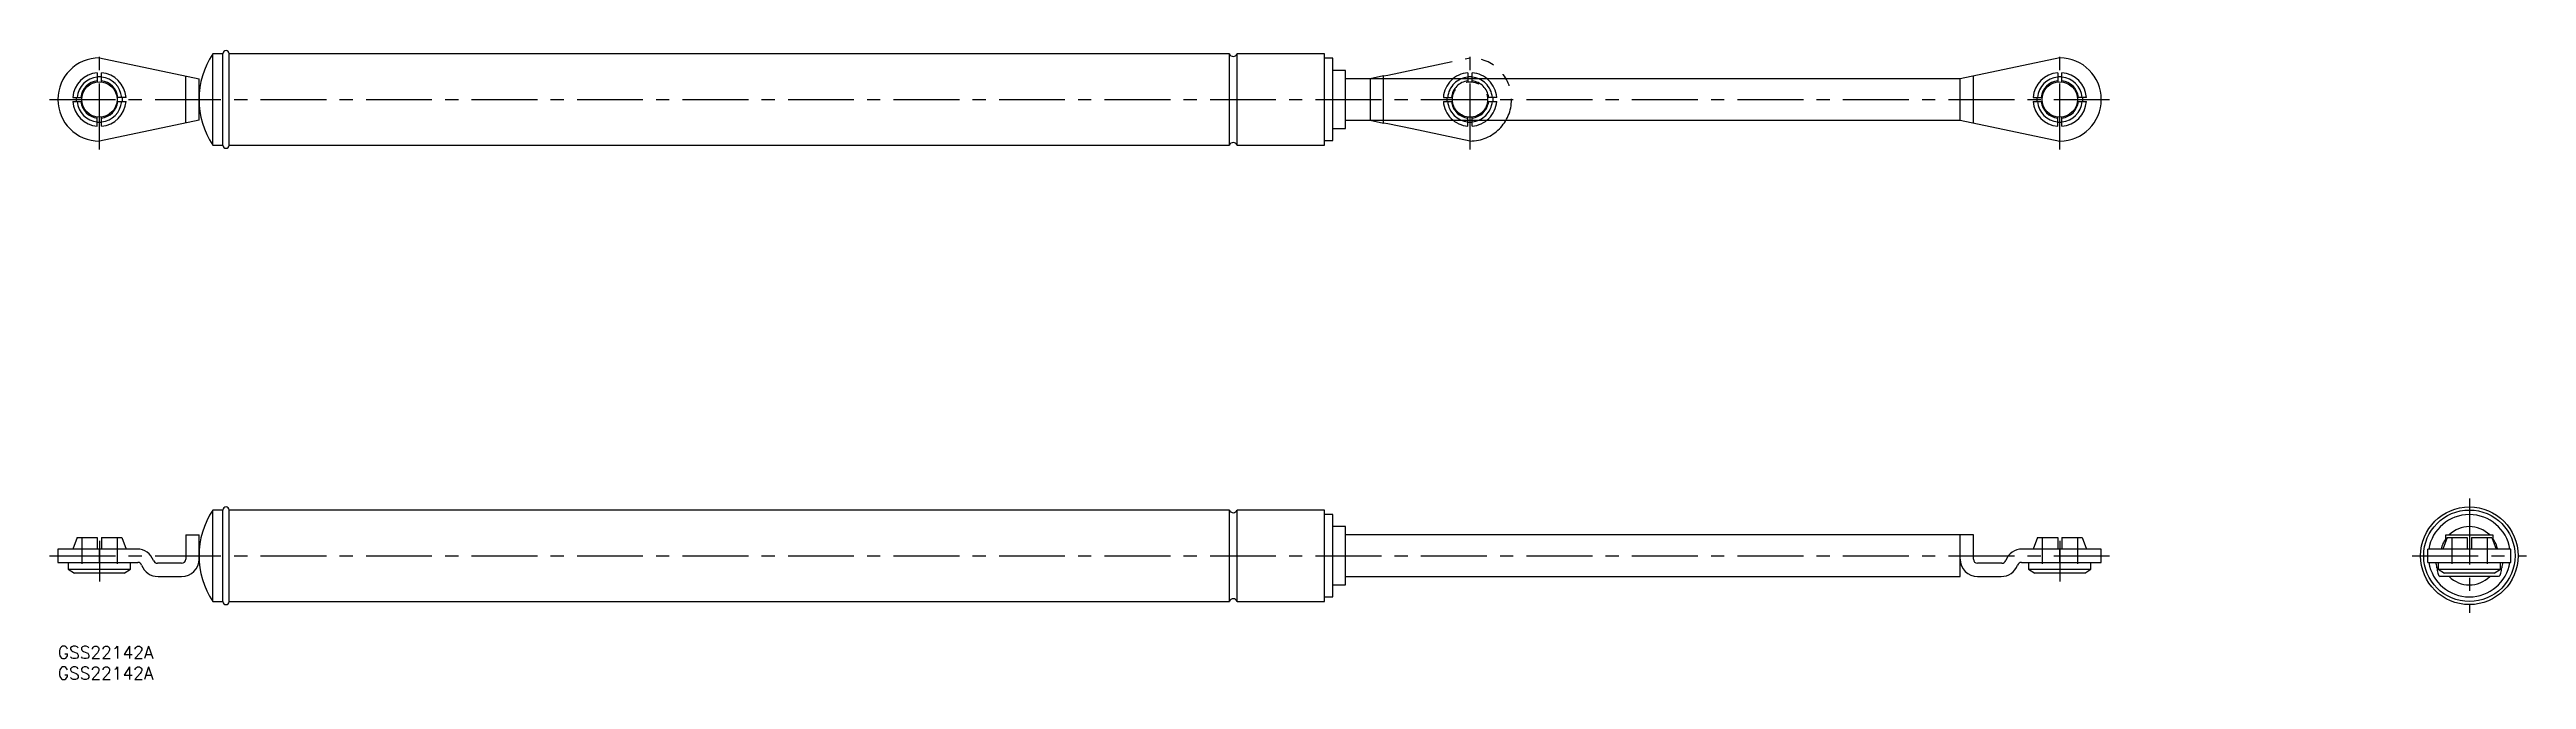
# Model space of a CAD drawing. Extents: x -2 to 594, y -8 to 144.
import ezdxf

# ---------------------------------------------------------------- set-up
doc = ezdxf.new("R2010")
doc.units = 0
doc.header["$LTSCALE"] = 0.5
for name, pattern in [('CENTER', [50.8, 31.75, -6.35, 6.35, -6.35]), ('DASHED', [19.05, 12.7, -6.35]), ('PHANTOM', [63.5, 31.75, -6.35, 6.35, -6.35, 6.35, -6.35])]:
    doc.linetypes.add(name, pattern=pattern)
for name, color, linetype in [('MSM_CENTER', 1, 'CENTER'), ('MSM_CONTINUOUS', 7, 'CONTINUOUS'), ('MSM_DASHED', 4, 'DASHED'), ('MSM_IMAGINARY', 6, 'PHANTOM'), ('MSM_PART_NUMBER', 7, 'CONTINUOUS')]:
    doc.layers.add(name, color=color, linetype=linetype)
doc.styles.get("Standard").update_dxf_attribs({"font": 'txt.shx', "height": 3, "bigfont": 'bigfont.shx'})

# ---------------------------------------------------------------- blocks, each defined once
blk = doc.blocks.new('*U24')
at = {"layer": 'MSM_PART_NUMBER'}
blk.add_text('GSS22142A', height=3, dxfattribs=at).set_placement((0, -3))
blk = doc.blocks.new('*U25')
at = {"layer": 'MSM_PART_NUMBER'}
blk.add_text('GSS22142A', height=3, dxfattribs=at).set_placement((0, -8))

msp = doc.modelspace()

# ---------------------------------------------------------------- linework, layer by layer
at = {"layer": 'MSM_CENTER'}
for p, q in [((10, 119.52), (10, 143.52)), ((340, 119.52), (340, 143.52)), ((482, 119.52), (482, 143.52)), ((-2, 131.52), (494, 131.52)), ((580.61, 35.5), (580.61, 8)), ((10, 25.35), (10, 15.55)), ((482, 25.35), (482, 15.55)), ((-2, 21.75), (494, 21.75)), ((566.86, 21.75), (594.36, 21.75))]:
    msp.add_line(p, q, dxfattribs=at)
at = {"layer": 'MSM_CONTINUOUS'}
for p, q in [((9.5, 137.94), (9.5, 135.74)), ((10, 141.52), (34, 136.52)), ((10.5, 135.74), (10.5, 137.94)), ((30.8, 125.85), (30.8, 137.19)), ((39.75, 142.52), (37.3, 142.52)), ((37.3, 120.52), (37.3, 142.52)), ((39.75, 120.52), (39.75, 142.52)), ((41.25, 120.52), (41.25, 142.52)), ((282.06, 142.52), (41.25, 142.52)), ((282.06, 120.52), (282.06, 142.52)), ((305, 142.52), (283.94, 142.52)), ((288.06, 142.52), (283.94, 142.52)), ((283.94, 120.52), (283.94, 142.52)), ((305, 120.52), (305, 142.52)), ((307, 141.42), (305, 141.42)), ((307, 121.62), (307, 141.42)), ((310, 138.52), (307, 138.52)), ((310, 124.52), (310, 138.52)), ((482, 141.52), (458, 136.52)), ((461.2, 125.85), (461.2, 137.19)), ((481.5, 137.94), (481.5, 135.74)), ((482.5, 135.74), (482.5, 137.94)), ((3.58, 132.02), (5.78, 132.02)), ((4.52, 131.07), (4.52, 132.03)), ((16.42, 132.02), (14.22, 132.02)), ((15.48, 132.03), (15.5, 131.52)), ((15.5, 131.52), (15.48, 131.01)), ((34, 126.52), (34, 136.52)), ((458, 136.52), (310, 136.52)), ((458, 126.52), (458, 136.52)), ((475.58, 132.02), (477.78, 132.02)), ((476.52, 131.07), (476.52, 132.03)), ((488.42, 132.02), (486.22, 132.02)), ((487.48, 132.03), (487.5, 131.52)), ((487.5, 131.52), (487.48, 131.01)), ((3.58, 131.02), (5.78, 131.02)), ((9.5, 125.1), (9.5, 127.3)), ((34, 126.52), (10, 121.52)), ((10.5, 125.1), (10.5, 127.3)), ((14.22, 131.02), (16.42, 131.02)), ((310, 126.52), (458, 126.52)), ((458, 126.52), (482, 121.52)), ((475.58, 131.02), (477.78, 131.02)), ((481.5, 125.1), (481.5, 127.3)), ((482.5, 125.1), (482.5, 127.3)), ((486.22, 131.02), (488.42, 131.02)), ((37.3, 120.52), (39.75, 120.52)), ((41.25, 120.52), (282.06, 120.52)), ((283.94, 120.52), (305, 120.52)), ((283.94, 120.52), (288.06, 120.52)), ((305, 121.62), (307, 121.62)), ((307, 124.52), (310, 124.52)), ((39.75, 32.75), (37.3, 32.75)), ((37.3, 10.75), (37.3, 32.75)), ((39.75, 10.75), (39.75, 32.75)), ((41.25, 10.75), (41.25, 32.75)), ((282.06, 32.75), (41.25, 32.75)), ((282.06, 10.75), (282.06, 32.75)), ((305, 32.75), (283.94, 32.75)), ((288.06, 32.75), (283.94, 32.75)), ((283.94, 10.75), (283.94, 32.75)), ((305, 10.75), (305, 32.75)), ((307, 31.65), (305, 31.65)), ((307, 11.85), (307, 31.65)), ((4.62, 26.15), (3.58, 23.35)), ((4.62, 26.15), (9.5, 26.15)), ((9.5, 26.15), (9.5, 23.35)), ((10.5, 26.15), (15.38, 26.15)), ((10.5, 26.15), (10.5, 23.35)), ((15.38, 26.15), (16.42, 23.35)), ((30.8, 26.75), (34, 26.75)), ((30.8, 26.75), (30.8, 20.95)), ((34, 20.95), (34, 26.75)), ((310, 28.75), (307, 28.75)), ((310, 14.75), (310, 28.75)), ((461.2, 26.75), (310, 26.75)), ((458, 16.75), (458, 26.75)), ((461.2, 20.95), (461.2, 26.75)), ((476.62, 26.15), (475.58, 23.35)), ((476.62, 26.15), (481.5, 26.15)), ((481.5, 26.15), (481.5, 23.35)), ((482.5, 26.15), (487.38, 26.15)), ((482.5, 26.15), (482.5, 23.35)), ((487.38, 26.15), (488.42, 23.35)), ((575.23, 26.15), (574.19, 23.35)), ((574.94, 26.75), (586.27, 26.75)), ((574.94, 25.37), (574.94, 26.75)), ((575.23, 26.15), (580.11, 26.15)), ((580.11, 26.15), (580.11, 23.35)), ((581.11, 26.15), (585.98, 26.15)), ((581.11, 26.15), (581.11, 23.35)), ((585.98, 26.15), (587.03, 23.35)), ((586.27, 26.75), (586.27, 25.37)), ((0, 23.35), (0, 20.15)), ((19.08, 23.35), (0, 23.35)), ((0, 20.15), (19.24, 20.15)), ((2.5, 20.15), (2.5, 18.55)), ((2.5, 18.55), (4, 17.55)), ((2.5, 18.55), (17.5, 18.55)), ((10, 20.15), (10, 23.35)), ((16, 17.55), (17.5, 18.55)), ((17.5, 18.55), (17.5, 20.15)), ((29.8, 19.95), (23.96, 19.95)), ((468.04, 19.95), (462.2, 19.95)), ((472.76, 20.15), (492, 20.15)), ((492, 23.35), (472.92, 23.35)), ((474.5, 20.15), (474.5, 18.55)), ((474.5, 18.55), (476, 17.55)), ((474.5, 18.55), (489.5, 18.55)), ((482, 20.15), (482, 23.35)), ((488, 17.55), (489.5, 18.55)), ((489.5, 18.55), (489.5, 20.15)), ((492, 20.15), (492, 23.35)), ((570.61, 20.15), (570.61, 23.35)), ((590.61, 23.35), (570.61, 23.35)), ((570.61, 20.15), (590.61, 20.15)), ((573.11, 20.15), (573.11, 18.55)), ((573.11, 18.55), (574.61, 17.55)), ((573.11, 18.55), (588.11, 18.55)), ((586.61, 17.55), (588.11, 18.55)), ((588.11, 18.55), (588.11, 20.15)), ((590.61, 20.15), (590.61, 23.35)), ((16, 17.55), (4, 17.55)), ((24.12, 16.75), (29.8, 16.75)), ((307, 14.75), (310, 14.75)), ((310, 16.75), (458, 16.75)), ((462.2, 16.75), (467.88, 16.75)), ((488, 17.55), (476, 17.55)), ((587.66, 16.75), (573.55, 16.75)), ((586.61, 17.55), (574.61, 17.55)), ((37.3, 10.75), (39.75, 10.75)), ((41.25, 10.75), (282.06, 10.75)), ((283.94, 10.75), (305, 10.75)), ((283.94, 10.75), (288.06, 10.75)), ((305, 11.85), (307, 11.85))]:
    msp.add_line(p, q, dxfattribs=at)
for centre, radius in [((10, 131.52), 4.25), ((482, 131.52), 4.25), ((580.61, 21.75), 11.75), ((580.61, 21.75), 11)]:
    msp.add_circle(centre, radius, dxfattribs=at)
for centre, radius, start, end in [((40.5, 142.52), 0.75, 0, 180), ((10, 131.52), 10, 90, 270), ((10, 131.52), 6.44, 94.45407, 175.54593), ((10, 131.52), 6.44, 4.45407, 85.54593), ((54, 131.52), 20, 146.63299, 213.36701), ((283, 142.87), 1, 200.48732, 339.51268), ((482, 131.52), 6.44, 94.45407, 175.54593), ((482, 131.52), 10, 270, 90), ((482, 131.52), 6.44, 4.45407, 85.54593), ((10, 131.52), 5.4, 95.31277, 174.68723), ((10, 131.52), 4.5, 96.37937, 173.62063), ((10, 119.27), 17.73, 88.38409, 91.61591), ((10, 131.52), 5.4, 5.31277, 84.68723), ((10, 131.52), 4.5, 6.37937, 83.62063), ((482, 131.52), 5.4, 95.31277, 174.68723), ((482, 131.52), 4.5, 96.37937, 173.62063), ((482, 119.27), 17.73, 88.38409, 91.61591), ((482, 131.52), 5.4, 5.31277, 84.68723), ((482, 131.52), 4.5, 6.37937, 83.62063), ((10, 131.52), 6.44, 184.45407, 265.54593), ((10, 131.52), 5.4, 185.31277, 264.68723), ((10, 131.52), 4.5, 186.37937, 263.62063), ((10, 142.78), 16.75, 268.26368, 271.76802), ((10, 131.52), 4.5, 276.37937, 353.62063), ((10, 131.52), 5.4, 275.31277, 354.68723), ((10, 131.52), 6.44, 274.45407, 355.54593), ((482, 131.52), 6.44, 184.45407, 265.54593), ((482, 131.52), 5.4, 185.31277, 264.68723), ((482, 131.52), 4.5, 186.37937, 263.62063), ((482, 142.78), 16.75, 268.26368, 271.76802), ((482, 131.52), 4.5, 276.37937, 353.62063), ((482, 131.52), 5.4, 275.31277, 354.68723), ((482, 131.52), 6.44, 274.45407, 355.54593), ((40.5, 120.52), 0.75, 180, 0), ((283, 120.17), 1, 20.48732, 159.51268), ((54, 21.75), 20, 146.63299, 213.36701), ((40.5, 32.75), 0.75, 0, 180), ((283, 33.1), 1, 200.48732, 339.51268), ((580.61, 21.75), 9.9, 9.30072, 170.69928), ((580.61, 21.75), 7, 144.04943, 166.78702), ((580.61, 21.75), 7, 45.58469, 134.41531), ((580.61, 21.75), 7, 13.21298, 35.95057), ((19.08, 19.15), 4.2, 20.25225, 90), ((19.24, 19.15), 1, 20.25225, 90), ((24.12, 20.95), 4.2, 200.25225, 270), ((23.96, 20.95), 1, 200.25225, 270), ((29.8, 20.95), 4.2, 270, 0), ((29.8, 20.95), 1, 270, 0), ((462.2, 20.95), 4.2, 180, 270), ((462.2, 20.95), 1, 180, 270), ((467.88, 20.95), 4.2, 270, 339.74775), ((468.04, 20.95), 1, 270, 339.74775), ((472.92, 19.15), 4.2, 90, 159.74775), ((472.76, 19.15), 1, 90, 159.74775), ((580.61, 21.75), 9.9, 189.30072, 350.69928), ((569.25, 18.81), 3.55, 1.16334, 22.16097), ((580.49, 19.59), 7.73, 185.23449, 195.40661), ((579.92, 19.77), 8.55, 344.82632, 353.64628), ((591.95, 18.82), 3.53, 157.80893, 179.84148), ((574.13, 17.68), 1.1, 187.70645, 238.24199), ((580.61, 21.75), 7, 225.58469, 314.41531), ((587.09, 17.68), 1.1, 301.75801, 352.29356), ((40.5, 10.75), 0.75, 180, 0), ((283, 10.4), 1, 20.48732, 159.51268)]:
    msp.add_arc(centre, radius, start, end, dxfattribs=at)
at = {"layer": 'MSM_DASHED'}
for p, q in [((5.75, 26.15), (5.75, 17.55)), ((14.25, 26.15), (14.25, 17.55)), ((477.75, 26.15), (477.75, 17.55)), ((486.25, 26.15), (486.25, 17.55)), ((576.36, 26.15), (576.36, 17.55)), ((584.86, 26.15), (584.86, 17.55))]:
    msp.add_line(p, q, dxfattribs=at)
at = {"layer": 'MSM_IMAGINARY'}
for p, q in [((319.2, 137.19), (316, 136.52)), ((319.2, 137.19), (320.2, 137.4)), ((319.2, 125.85), (319.2, 137.19)), ((320.2, 137.4), (340, 141.52)), ((339.5, 137.94), (339.5, 135.74)), ((340.5, 135.74), (340.5, 137.94)), ((316, 136.52), (316, 126.52)), ((333.58, 132.02), (335.78, 132.02)), ((334.52, 131.07), (334.52, 132.03)), ((346.42, 132.02), (344.22, 132.02)), ((345.48, 132.03), (345.5, 131.52)), ((345.5, 131.52), (345.48, 131.01)), ((316, 126.52), (319.2, 125.85)), ((320.2, 125.65), (319.2, 125.85)), ((326.04, 124.43), (320.2, 125.65)), ((333.58, 131.02), (335.78, 131.02)), ((339.5, 125.1), (339.5, 127.3)), ((340.5, 125.1), (340.5, 127.3)), ((344.22, 131.02), (346.42, 131.02)), ((340, 121.52), (326.04, 124.43))]:
    msp.add_line(p, q, dxfattribs=at)
msp.add_circle((340, 131.52), 4.25, dxfattribs=at)
for centre, radius, start, end in [((340, 131.52), 6.44, 94.45407, 175.54593), ((340, 131.52), 10, 270, 90), ((340, 131.52), 6.44, 4.45407, 85.54593), ((340, 131.52), 5.4, 95.31277, 174.68723), ((340, 131.52), 4.5, 96.37937, 173.62063), ((340, 119.27), 17.73, 88.38409, 91.61591), ((340, 131.52), 5.4, 5.31277, 84.68723), ((340, 131.52), 4.5, 6.37937, 83.62063), ((340, 131.52), 6.44, 184.45407, 265.54593), ((340, 131.52), 5.4, 185.31277, 264.68723), ((340, 131.52), 4.5, 186.37937, 263.62063), ((340, 142.78), 16.75, 268.26368, 271.76802), ((340, 131.52), 4.5, 276.37937, 353.62063), ((340, 131.52), 5.4, 275.31277, 354.68723), ((340, 131.52), 6.44, 274.45407, 355.54593)]:
    msp.add_arc(centre, radius, start, end, dxfattribs=at)

# ---------------------------------------------------------------- block references
at = {"layer": 'MSM_CONTINUOUS'}
for name in ['*U24', '*U25']:
    msp.add_blockref(name, (0, 0), dxfattribs=at)

doc.saveas('drawing.dxf')
